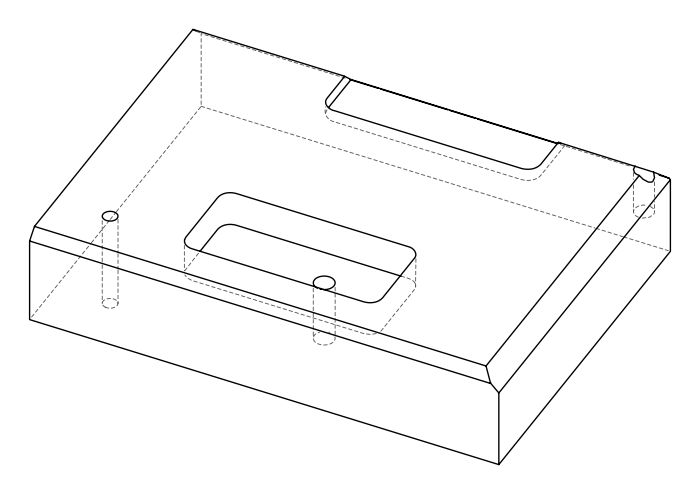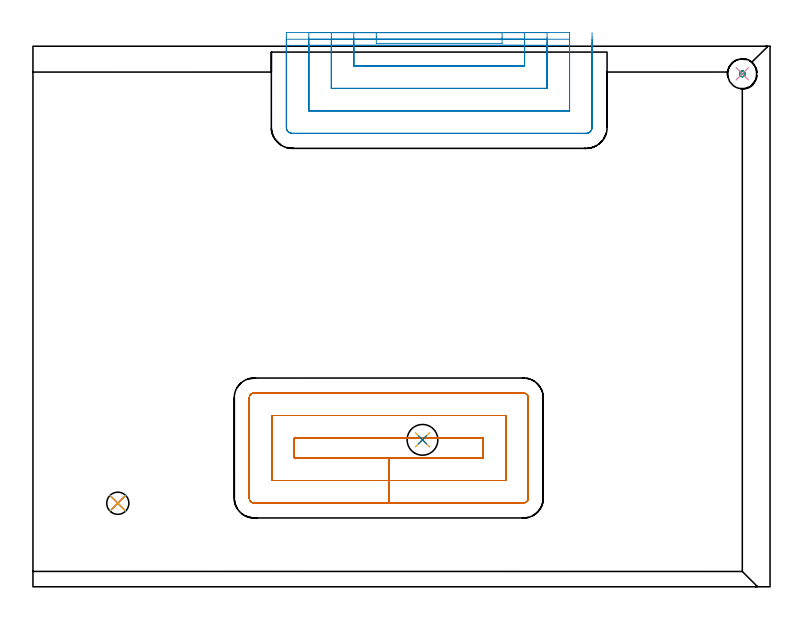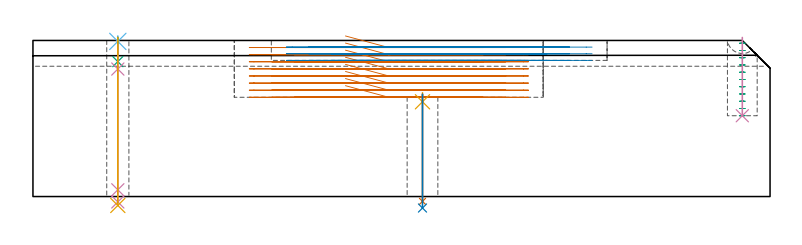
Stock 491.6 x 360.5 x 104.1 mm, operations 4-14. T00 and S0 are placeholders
(PLAN: 14 operations, 9 tool changes, 86.1 min)
(1 AREA_MILL | FG_CHAMFER_SURFACE | UGT0205_001 | 19.59 min | 61663 mm3)
(2 AREA_MILL_1 | FG_CHAMFER_SURFACE_1 | UGT0205_001 | 18.49 min | 68388 mm3)
(3 AREA_MILL_2 | FG_CHAMFER_SURFACE_2 | UGT0205_001 | 15.54 min | 24793 mm3)
(4 MILL_RECTANGULAR_POCKET | POCKET_RECTANGULAR_STRAIGHT | UGT0201_094 | Follow Part, ap 5, ae 75% | 20.54 min | 723025 mm3)
(5 MILL_SLOT | SLOT_PARTIAL_RECTANGULAR | UGT0201_094 | Follow Part, ap 5, ae 75% | 9.18 min | 172726 mm3)
(6 MILL_BLIND_HOLE_FROM_SOLID_MATERIAL | STEP1POCKET | NXT0201_012 | Spiral | 0.8 min | 14454 mm3)
(7 BORE_BLIND_HOLE | STEP1POCKET | UGT0332_076 | 0.21 min | 0 mm3)
(8 SPOT_DRILL | STEP1HOLE | NXT0321_9005460120000 | 0.06 min | 237 mm3)
(9 SPOT_DRILL_1 | STEP1HOLE_1 | NXT0321_9005460120000 | 0.03 min | 86 mm3)
(10 DRILL_THROUGH_HOLE_INTO_CENTER | STEP1HOLE | NXT0301_065 | 0.29 min | 4495 mm3)
(11 DRILL_TO_ENLARGE_THROUGH_HOLE | STEP1HOLE | UGT0301_050 | 0.31 min | 17178 mm3)
(12 DRILL_BLIND_HOLE_INTO_CENTER | STEP1HOLE_1 | NXT0301_065 | 0.07 min | 865 mm3)
(13 GUN_DRILL_THROUGH_HOLE | STEP1HOLE_1 | UGT0307_006 | 0.52 min | 5777 mm3)
(14 DRILL_TO_ENLARGE_THROUGH_HOLE_1 | STEP1HOLE_1 | UGT0301_279 | 0.45 min | 11168 mm3)
(TOOL UGT0205_001 | Chamfer Mill 20 x 3 x 45 deg. | D20 FL50 Z2)
(TOOL UGT0201_094 | End mill 20 mm | D20 FL38 Z4)
(TOOL NXT0201_012 | ENDMILL 16mm [2P460-1600-NA 1630] | D16 FL38 Z6)
(TOOL UGT0332_076 | 19.75 mm Rough Boring Bar | D19.75)
(TOOL NXT0321_9005460120000 | NC Spot Drill, 142deg, 12mm, Carbide, Uncoated | D12 PA142 FL30 Z2)
(TOOL NXT0301_065 | Carbide Drill 9.4mm [860.1-0940-075A1-MM 2214] | D9.4 PA140 FL98 Z2)
(TOOL UGT0301_050 | Twist Drill 20.5 mm | D20.5 PA118 FL145 Z2)
(TOOL UGT0307_006 | Gun Drill 9 mm | D9 PA130 FL24 Z1)
(TOOL UGT0301_279 | Twist Drill 14.8 mm | D14.8 PA118 FL114 Z2)
(OP 4 MILL_RECTANGULAR_POCKET)
G17 G21 G94 G90
T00 M6
G54
G17 G0 G90 X208.423 Y85.9 S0 M3
G43 Z114.1 H0
Z107.1
G94 G1 X237.3 Z99.362 F250.
X300.3 F500.
Y99.2
X174.3
Y85.9
X237.3
Y70.9
X315.3
Y114.2
X159.3
Y70.9
X237.3
Y55.9
X327.2
G3 X330.3 Y59. R3.1
G1 Y126.1
G3 X327.2 Y129.2 R3.1
G1 X147.4
G3 X144.3 Y126.1 R3.1
G1 Y59.
G3 X147.4 Y55.9 R3.1
G1 X237.3
X238.3
G0 X208.423 Y85.9 Z102.362
G1 X237.3 Z94.625 F250.
X300.3 F500.
Y99.2
X174.3
Y85.9
X237.3
Y70.9
X315.3
Y114.2
X159.3
Y70.9
X237.3
Y55.9
X327.2
G3 X330.3 Y59. R3.1
G1 Y126.1
G3 X327.2 Y129.2 R3.1
G1 X147.4
G3 X144.3 Y126.1 R3.1
G1 Y59.
G3 X147.4 Y55.9 R3.1
G1 X237.3
X238.3
G0 X208.423 Y85.9 Z97.625
G1 X237.3 Z89.887 F250.
X300.3 F500.
Y99.2
X174.3
Y85.9
X237.3
Y70.9
X315.3
Y114.2
X159.3
Y70.9
X237.3
Y55.9
X327.2
G3 X330.3 Y59. R3.1
G1 Y126.1
G3 X327.2 Y129.2 R3.1
G1 X147.4
G3 X144.3 Y126.1 R3.1
G1 Y59.
G3 X147.4 Y55.9 R3.1
G1 X237.3
X238.3
G0 X208.423 Y85.9 Z92.887
G1 X237.3 Z85.15 F250.
X300.3 F500.
Y99.2
X174.3
Y85.9
X237.3
Y70.9
X315.3
Y114.2
X159.3
Y70.9
X237.3
Y55.9
X327.2
G3 X330.3 Y59. R3.1
G1 Y126.1
G3 X327.2 Y129.2 R3.1
G1 X147.4
G3 X144.3 Y126.1 R3.1
G1 Y59.
G3 X147.4 Y55.9 R3.1
G1 X237.3
X238.3
G0 X208.423 Y85.9 Z88.15
G1 X237.3 Z80.412 F250.
X300.3 F500.
Y99.2
X174.3
Y85.9
X237.3
Y70.9
X315.3
Y114.2
X159.3
Y70.9
X237.3
Y55.9
X327.2
G3 X330.3 Y59. R3.1
G1 Y126.1
G3 X327.2 Y129.2 R3.1
G1 X147.4
G3 X144.3 Y126.1 R3.1
G1 Y59.
G3 X147.4 Y55.9 R3.1
G1 X237.3
X238.3
G0 X208.423 Y85.9 Z83.412
G1 X237.3 Z75.675 F250.
X300.3 F500.
Y99.2
X174.3
Y85.9
X237.3
Y70.9
X315.3
Y114.2
X159.3
Y70.9
X237.3
Y55.9
X327.2
G3 X330.3 Y59. R3.1
G1 Y126.1
G3 X327.2 Y129.2 R3.1
G1 X147.4
G3 X144.3 Y126.1 R3.1
G1 Y59.
G3 X147.4 Y55.9 R3.1
G1 X237.3
X238.3
G0 X208.423 Y85.9 Z78.675
G1 X237.3 Z70.937 F250.
X300.3 F500.
Y99.2
X174.3
Y85.9
X237.3
Y70.9
X315.3
Y114.2
X159.3
Y70.9
X237.3
Y55.9
X327.2
G3 X330.3 Y59. R3.1
G1 Y126.1
G3 X327.2 Y129.2 R3.1
G1 X147.4
G3 X144.3 Y126.1 R3.1
G1 Y59.
G3 X147.4 Y55.9 R3.1
G1 X237.3
X238.3
G0 X208.423 Y85.9 Z73.937
G1 X237.3 Z66.2 F250.
X300.3 F500.
Y99.2
X174.3
Y85.9
X237.3
Y70.9
X315.3
Y114.2
X159.3
Y70.9
X237.3
Y55.9
X327.2
G3 X330.3 Y59. R3.1
G1 Y126.1
G3 X327.2 Y129.2 R3.1
G1 X147.4
G3 X144.3 Y126.1 R3.1
G1 Y59.
G3 X147.4 Y55.9 R3.1
G1 X237.3
X238.3
G0 Z114.1
M5
M2
(OP 5 MILL_SLOT)
G17 G21 G94 G90
T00 M6
G54
G17 G0 G90 X214. Y361.1 S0 M3
G43 Z114.1 H0
Z99.667
G94 G1 Y358.1 F250.
Y347.4 F500.
X327.9
Y358.1
Y361.1 F250.
X199. F500.
Y358.1 F250.
Y332.4 F500.
X342.9
Y358.1
Y361.1 F250.
X184. F500.
Y358.1 F250.
Y317.4 F500.
X357.9
Y358.1
Y361.1 F250.
X169. F500.
Y358.1 F250.
Y306.3 F500.
G3 X172.9 Y302.4 R3.9
G1 X369.
G3 X372.9 Y306.3 R3.9
G1 Y358.1
Y361.1 F250.
G0 Z114.1
X214. Y365.167
Z95.233
G1 Y362.167
Y347.4 F500.
X327.9
Y362.167
Y365.167 F250.
X199. F500.
Y362.167 F250.
Y332.4 F500.
X342.9
Y362.167
Y365.167 F250.
X184. F500.
Y362.167 F250.
Y317.4 F500.
X357.9
Y362.167
Y365.167 F250.
X169. F500.
Y362.167 F250.
Y306.3 F500.
G3 X172.9 Y302.4 R3.9
G1 X369.
G3 X372.9 Y306.3 R3.9
G1 Y362.167
Y365.167 F250.
G0 Z114.1
X229. Y369.599
Z90.8
G1 Y366.599
Y362.4 F500.
X312.9
Y366.599
Y369.599 F250.
X214. F500.
Y366.599 F250.
Y347.4 F500.
X327.9
Y366.599
Y369.599 F250.
X199. F500.
Y366.599 F250.
Y332.4 F500.
X342.9
Y366.599
Y369.599 F250.
X184. F500.
Y366.599 F250.
Y317.4 F500.
X357.9
Y366.599
Y369.599 F250.
X169. F500.
Y366.599 F250.
Y306.3 F500.
G3 X172.9 Y302.4 R3.9
G1 X369.
G3 X372.9 Y306.3 R3.9
G1 Y366.599
Y369.599 F250.
G0 Z114.1
M5
M2
(OP 6 MILL_BLIND_HOLE_FROM_SOLID_MATERIAL)
G17 G21 G94 G90
T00 M6
G54
G17 G0 G90 X473.1 Y342.1 S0 M3
G43 Z114.1 H1
Z102.264
G94 G3 X474.05 Y343.05 R0.95 F250.
X473.1 Y344. R0.95
X471.2 Y342.1 R1.9
X473.1 Y344. R-1.9
X472.15 Y343.05 R0.95
X473.1 Y342.1 R0.95
G0 Z97.427
G3 X474.05 Y343.05 R0.95
X473.1 Y344. R0.95
X471.2 Y342.1 R1.9
X473.1 Y344. R-1.9
X472.15 Y343.05 R0.95
X473.1 Y342.1 R0.95
G0 Z92.591
G3 X474.05 Y343.05 R0.95
X473.1 Y344. R0.95
X471.2 Y342.1 R1.9
X473.1 Y344. R-1.9
X472.15 Y343.05 R0.95
X473.1 Y342.1 R0.95
G0 Z87.755
G3 X474.05 Y343.05 R0.95
X473.1 Y344. R0.95
X471.2 Y342.1 R1.9
X473.1 Y344. R-1.9
X472.15 Y343.05 R0.95
X473.1 Y342.1 R0.95
G0 Z82.918
G3 X474.05 Y343.05 R0.95
X473.1 Y344. R0.95
X471.2 Y342.1 R1.9
X473.1 Y344. R-1.9
X472.15 Y343.05 R0.95
X473.1 Y342.1 R0.95
G0 Z78.082
G3 X474.05 Y343.05 R0.95
X473.1 Y344. R0.95
X471.2 Y342.1 R1.9
X473.1 Y344. R-1.9
X472.15 Y343.05 R0.95
X473.1 Y342.1 R0.95
G0 Z73.245
G3 X474.05 Y343.05 R0.95
X473.1 Y344. R0.95
X471.2 Y342.1 R1.9
X473.1 Y344. R-1.9
X472.15 Y343.05 R0.95
X473.1 Y342.1 R0.95
G0 Z68.409
G3 X474.05 Y343.05 R0.95
X473.1 Y344. R0.95
X471.2 Y342.1 R1.9
X473.1 Y344. R-1.9
X472.15 Y343.05 R0.95
X473.1 Y342.1 R0.95
G0 Z63.573
G3 X474.05 Y343.05 R0.95
X473.1 Y344. R0.95
X471.2 Y342.1 R1.9
X473.1 Y344. R-1.9
X472.15 Y343.05 R0.95
X473.1 Y342.1 R0.95
G0 Z58.736
G3 X474.05 Y343.05 R0.95
X473.1 Y344. R0.95
X471.2 Y342.1 R1.9
X473.1 Y344. R-1.9
X472.15 Y343.05 R0.95
X473.1 Y342.1 R0.95
G0 Z53.9
G3 X474.05 Y343.05 R0.95
X473.1 Y344. R0.95
X471.2 Y342.1 R1.9
X473.1 Y344. R-1.9
X472.15 Y343.05 R0.95
X473.1 Y342.1 R0.95
G0 Z114.1
M5
M2
(OP 7 BORE_BLIND_HOLE)
G17 G21 G94 G90
T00 M6
G54
G17 G0 G90 X473.1 Y342.1 S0 M3
G43 Z114.1 H0
G94 G85 G98 Z53.9 F250. R106.1
G80
M5
M2
(OP 8 SPOT_DRILL)
G17 G21 G94 G90
T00 M6
G54
G17 G0 G90 X259.8 Y98. S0 M3
G43 Z114.1 H0
G94 G81 G98 Z63.2 F250. R69.2
G80
M5
M2
(OP 9 SPOT_DRILL_1)
G17 G21 G94 G90
T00 M6
G54
G17 G0 G90 X56.6 Y55.7 S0 M3
G43 Z114.1 H0
G94 G81 G98 Z103.463 F250. R107.1
G80
M5
M2
(OP 10 DRILL_THROUGH_HOLE_INTO_CENTER)
G17 G21 G94 G90
T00 M6
G54
G17 G0 G90 X259.8 Y98. S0 M3
G43 Z114.1 H1
G94 G73 G98 Z-3.211 F250. Q8.676 R68.2
G80
M5
M2
(OP 11 DRILL_TO_ENLARGE_THROUGH_HOLE)
G17 G21 G94 G90
T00 M6
G54
G17 G0 G90 X259.8 Y98. S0 M3
G43 Z114.1 H0
G94 G73 G98 Z-7.659 F250. Q18.465 R68.2
G80
M5
M2
(OP 12 DRILL_BLIND_HOLE_INTO_CENTER)
G17 G21 G94 G90
T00 M6
G54
G17 G0 G90 X56.6 Y55.7 S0 M3
G43 Z114.1 H1
G94 G81 G98 Z90. F250. R106.1
G80
M5
M2
(OP 13 GUN_DRILL_THROUGH_HOLE)
G17 G21 G94 G90
T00 M6
G54
G17 G0 G90 X56.6 Y55.7 M8
G43 Z114.1 H0
Z101.073
S716 M3
G94 G1 Z85.039 F125. M26
G4 X.084
Z4.5 F250.
G4 X.084
Z-3.598 F125.
G4 X.084
M5
M9
G0 Z101.073
Z114.1
M2
(OP 14 DRILL_TO_ENLARGE_THROUGH_HOLE_1)
G17 G21 G94 G90
T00 M6
G54
G17 G0 G90 X56.6 Y55.7 S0 M3
G43 Z114.1 H0
G94 G73 G98 Z-5.946 F250. Q13.756 R106.1
G80
M5
M2
